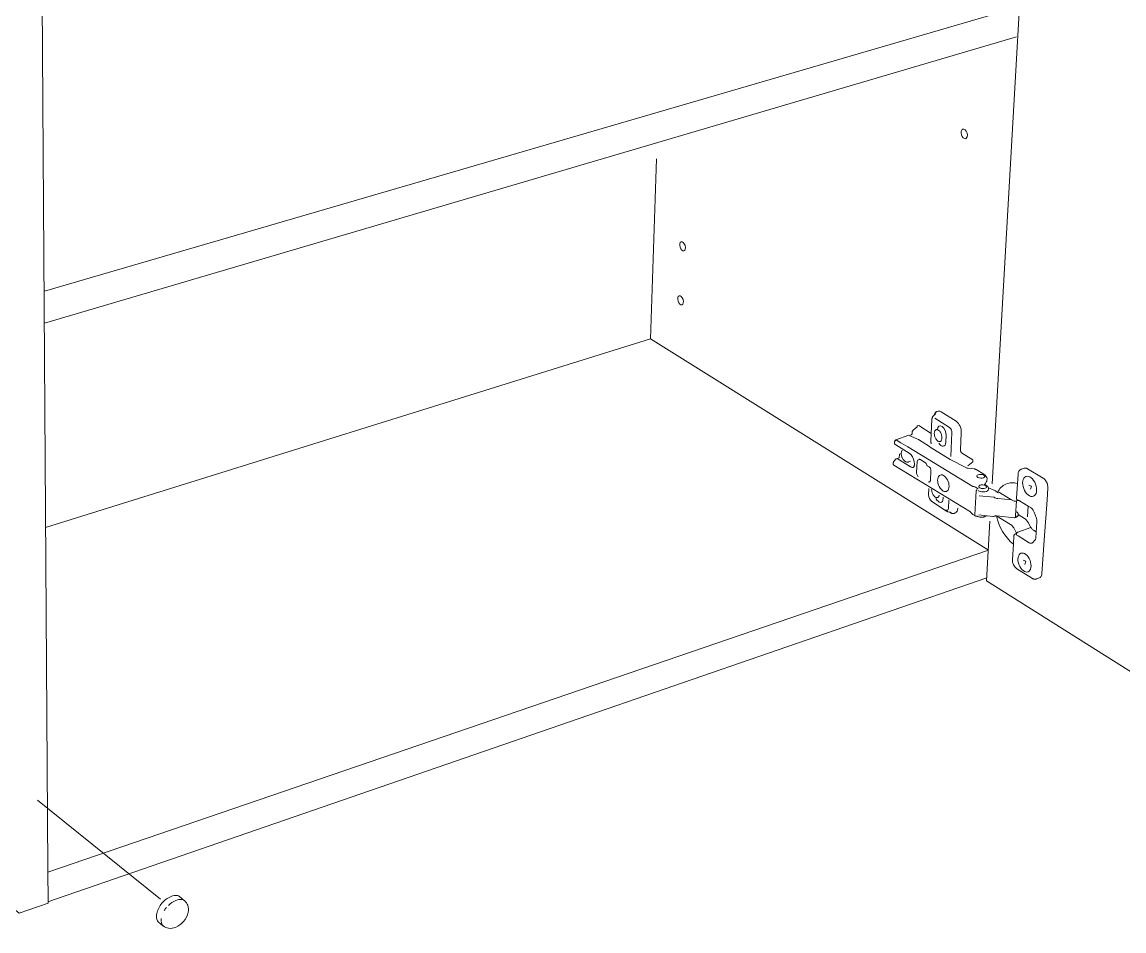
# Model space of a CAD drawing. Header units: metres. Extents: x -11.5 to 7.4, y -3.8 to 5.9.
# Drawn here: x 3.2958 to 3.5284, y -1.3744 to -1.1826 of the extents above; entities that cross this region are included whole.
import ezdxf

# ---------------------------------------------------------------- set-up
doc = ezdxf.new("R2010")
doc.units = ezdxf.units.M
doc.header["$MEASUREMENT"] = 0
doc.layers.add('PDF14_Geometry_Num_Penna__1_Num_Penna__255', color=255, linetype='Continuous', lineweight=18)
doc.layers.add('PDF14_Geometry_Num_Penna__7_Num_Penna__7', color=7, linetype='Continuous', lineweight=18)

msp = doc.modelspace()

# ---------------------------------------------------------------- linework, layer by layer
at = {"layer": 'PDF14_Geometry_Num_Penna__1_Num_Penna__255', "color": 255, "linetype": 'Continuous', "lineweight": 18, "flags": 128}
msp.add_lwpolyline([(3.324998808656872, -1.367644076376484), (3.299074869574405, -1.346733671337971)], dxfattribs=at)
at = {"layer": 'PDF14_Geometry_Num_Penna__7_Num_Penna__7', "color": 7, "linetype": 'Continuous', "lineweight": 18, "flags": 128}
for points in [[(3.500597807833776, -1.280033766751957), (3.511336181045786, -1.092002284231553)], [(3.29972327517803, -1.124027968202413), (3.301229423851856, -1.361227956736355)], [(3.300503008100771, -1.239368489662371), (3.506089845065704, -1.179418612717747)], [(3.300547480027353, -1.24609628134047), (3.505733823951775, -1.18568571454863)], [(3.429746412045914, -1.211405475890816), (3.428450337942413, -1.249383518388941)], [(3.30076701409588, -1.289206777288445), (3.428450583643667, -1.249383518388941)], [(3.428450092241164, -1.249383518388942), (3.49982999142175, -1.293991809168183)], [(3.488095668185373, -1.265814789606268), (3.488378224624999, -1.265483092916273)], [(3.488951199944307, -1.264746603413861), (3.488860290481124, -1.264783458601638), (3.488780437574272, -1.264826456320711), (3.488699356161165, -1.264886653127413), (3.488635473835682, -1.264952992465412), (3.48857404852272, -1.265040216409818), (3.488515080222278, -1.265128668860484), (3.488470853996944, -1.265226949361223), (3.488424170759094, -1.265332600899517), (3.488391001090093, -1.265450537500404), (3.488378716027503, -1.265483707169404), (3.488676014542238, -1.265145867948114)], [(3.488950954243055, -1.264747094816363), (3.48920034101368, -1.264666013403255)], [(3.489199972461805, -1.264665644851377), (3.489325280100246, -1.264641074726192), (3.489449359232429, -1.264639846219931), (3.489582037908427, -1.264665644851377), (3.489724544634498, -1.264711099582968), (3.489865822854311, -1.264790952489818)], [(3.484848603291576, -1.267758409359011), (3.484803148559985, -1.267784207990455), (3.484773664409763, -1.267833348240825), (3.484758922334652, -1.267876345959898)], [(3.485098727165957, -1.267681627717809), (3.484848111889074, -1.267757795105881)], [(3.485098604315333, -1.26768187341906), (3.487738664266438, -1.269358784462923), (3.487663725384625, -1.271000068825266)], [(3.488095053932243, -1.26581442105439), (3.488032400113021, -1.265896730973759), (3.487989402393948, -1.265972898361833), (3.487942719156099, -1.266071178862572), (3.487907092474579, -1.26618665845094), (3.487884979361914, -1.266309509076865), (3.487865323261765, -1.266443416259121), (3.487738787117063, -1.269358661612296)], [(3.492095438864203, -1.269186056482873), (3.492096667370465, -1.269090232994652), (3.492079468282835, -1.26898212444384), (3.492061040688945, -1.268876472905545), (3.492032785044984, -1.268768364354732), (3.492009443426058, -1.268672540866511), (3.491963988694465, -1.268574260365772), (3.491918533962872, -1.268483350902588), (3.491873079231281, -1.268403497995738), (3.491812882424579, -1.268324873595146), (3.491749000099098, -1.268249934713332), (3.491686346279877, -1.26818973790663), (3.49161754992936, -1.268136912137483), (3.488494687018374, -1.266170073616441)], [(3.482996384404521, -1.269763700125967), (3.480280157065344, -1.27072930604573), (3.480238387852529, -1.2707452766271), (3.48018679058964, -1.270779674802358), (3.480136421833013, -1.270822672521431), (3.480087281582641, -1.27087549829058), (3.480052883407385, -1.270925867047208), (3.480019713738384, -1.270983606841392), (3.4799951436132, -1.271042575141836), (3.479975487513054, -1.27110031493602), (3.479971801994274, -1.271170339792796), (3.479971801994274, -1.271187538880426), (3.479996372119457, -1.271201052449278)], [(3.485012977429063, -1.270656824176434), (3.483071937539464, -1.269771071163524)], [(3.483386680843083, -1.269699572099235), (3.483467762256193, -1.269654117367643), (3.483547615163044, -1.269591463548422), (3.483620097032338, -1.269512839147831), (3.48367906533278, -1.269423158190906), (3.483717149026818, -1.269316278146353), (3.483724520064372, -1.269216769139354), (3.483735576620704, -1.269049692288097)], [(3.483735208068827, -1.269049200885594), (3.483742579106382, -1.268960748434929), (3.48378066280042, -1.268880895528078), (3.483823660519494, -1.268792443077413), (3.4838777147949, -1.268722418220636), (3.483940368614123, -1.2686511648576)], [(3.484758553782774, -1.267876100258646), (3.484758553782774, -1.267974380759386), (3.483940368614123, -1.268651287708226)], [(3.489140021356352, -1.270983238289515), (3.48902945579302, -1.270902156876405), (3.488925032760985, -1.270803876375665), (3.488821838235209, -1.270678568737224), (3.488771469478582, -1.270608543880447), (3.488721100721953, -1.270537290517411), (3.488635105283805, -1.270386184247524), (3.488560166401991, -1.270220335902526), (3.48849996959529, -1.270052030545011), (3.48844960083866, -1.269877582656199), (3.488415202663401, -1.26973016190509), (3.488394318056994, -1.26958396966024), (3.488378347475622, -1.269437777415392), (3.488385718513179, -1.269306327245653), (3.488393089550733, -1.269171191557136), (3.488415202663401, -1.269054483462509), (3.48844960083866, -1.268948831924214), (3.488491370051475, -1.26884318038592), (3.488554023870696, -1.26874489988518), (3.48862527723373, -1.268667503990849), (3.48870881565936, -1.268612221209183), (3.488799725122542, -1.268579051540184), (3.488855007904208, -1.268561852452554), (3.488910290685874, -1.268564309465072), (3.488960659442503, -1.268564309465072), (3.48901348521165, -1.268579051540184), (3.489127736293758, -1.268612221209183), (3.489239530363351, -1.268667503990849)], [(3.489239530363351, -1.2686677496921), (3.489351324432942, -1.268753745130248), (3.489459432983754, -1.268849568618468), (3.489561399003271, -1.268977333269429), (3.4896117677599, -1.269047358126205), (3.48965967950401, -1.269116154476723), (3.489745674942158, -1.269269717759127), (3.489821842330231, -1.269430652079087), (3.489885724655709, -1.269601414449122), (3.489932407893562, -1.269775862337934), (3.489969263081338, -1.269926968607821), (3.489988919181487, -1.270075617865188), (3.489996290219041, -1.270215667578742), (3.489995061712785, -1.270354488786036), (3.489987690675225, -1.270482253436996), (3.489963120550042, -1.270601418544143), (3.489933636399821, -1.270714441119993), (3.489884496149452, -1.270807807595696), (3.489824299342748, -1.270908545108953), (3.489750588967196, -1.270983483990767), (3.489667050541565, -1.271047366316247), (3.489574912572124, -1.271084221504025), (3.489525772321752, -1.27109159254158), (3.489471718046346, -1.271089135529062), (3.489413978252161, -1.27109159254158), (3.489358695470496, -1.271084221504025), (3.489254272438462, -1.271041223784951), (3.489140021356352, -1.270983483990767)], [(3.491863374031833, -1.274222440743251), (3.492095561714832, -1.269185565080369)], [(3.481315910692508, -1.271337908046557), (3.480320820622525, -1.270738396992048), (3.480238510703158, -1.270778937698603), (3.480161114808825, -1.270839134505305), (3.480094775470823, -1.270916530399638), (3.480045635220456, -1.27100989687534), (3.480002637501382, -1.271100806338524), (3.479995266463826, -1.271201543851781)], [(3.483079554278273, -1.273517032449195), (3.480235562288135, -1.271794666673742)], [(3.481315419290004, -1.271338399449061), (3.482767513688428, -1.272216781424417)], [(3.482767145136547, -1.272216535723165), (3.496521501214991, -1.280566692767215)], [(3.485013100279689, -1.270656824176434), (3.48738903138506, -1.272094176499745), (3.487407458978947, -1.272113832599893), (3.487423429560316, -1.272127346168744)], [(3.487422815307188, -1.272127346168744), (3.487491611657704, -1.272298108538778), (3.487465813026262, -1.272288280488705)], [(3.491742734717176, -1.274875023268159), (3.487492103060211, -1.272297617136275)], [(3.487664339637753, -1.27099994597464), (3.487665568144013, -1.271098226475379), (3.487675396194087, -1.271196506976119), (3.487682767231645, -1.271284959426784), (3.487691366775456, -1.271383239927522), (3.487708565863086, -1.271480291922003), (3.487736821507049, -1.271594543004112)], [(3.480979054276226, -1.274486815290239), (3.480508536378936, -1.274658806166532), (3.480416398409494, -1.274699346873088), (3.480330402971347, -1.274743573098421), (3.48024686454572, -1.274802541398864), (3.480162097613832, -1.274862738205567), (3.480087158732017, -1.274940134099898), (3.480020819394017, -1.275016301487971), (3.479953251549759, -1.275101068419859), (3.479894283249317, -1.27519689190808), (3.479846371505205, -1.275290258383782), (3.479793545736058, -1.27539099589704), (3.479761604573319, -1.275491733410298), (3.479728434904318, -1.275592470923555), (3.479712464322949, -1.275693208436812), (3.479695265235319, -1.275796402962588), (3.479702636272878, -1.275813602050218), (3.479721063866764, -1.275829572631587)], [(3.480550674143627, -1.27466642290534), (3.483386066589953, -1.276398616730868)], [(3.48097917712685, -1.274485832485231), (3.481017260820886, -1.273843323711651), (3.481025860364703, -1.273835952674094), (3.481025860364703, -1.273818753586465), (3.481034459908518, -1.27381015404265), (3.481034459908518, -1.273792954955021), (3.481044287958589, -1.273783126904948), (3.481061487046221, -1.273775755867391), (3.481068858083777, -1.273768384829836), (3.481076229121332, -1.273759785286021)], [(3.481246008686357, -1.273696640064297), (3.481086302872656, -1.273759293883518), (3.481109644491582, -1.273749465833443), (3.481126843579212, -1.273759293883518)], [(3.495992752121015, -1.285945953124546), (3.479824381243166, -1.276067534294003)], [(3.482950683971676, -1.27537170834877), (3.482848717952161, -1.275399963992732), (3.482761494007756, -1.275409792042806), (3.482665670519536, -1.275409792042806), (3.482564933006277, -1.275399963992732)], [(3.483347737194665, -1.275242223789046), (3.48295092967293, -1.275371216946265)], [(3.484020835774103, -1.276504268269162), (3.483901670666956, -1.276530066900606), (3.483775134522253, -1.276530066900606), (3.483648598377552, -1.276516553331756), (3.48352083372659, -1.276463727562607), (3.483385698038076, -1.276398616730868)], [(3.484011130574654, -1.276513850617985), (3.484020958624727, -1.276504022567911), (3.484036929206098, -1.276480680948985), (3.484060270825022, -1.276451196798763), (3.484078698418912, -1.276400828042134), (3.48411186808791, -1.276334488704136), (3.484137666719354, -1.276249721772248), (3.484152408794467, -1.27614898425899), (3.484169607882095, -1.27603596168314), (3.484175750413392, -1.275927853132328), (3.484175750413392, -1.275801316987626), (3.484174521907132, -1.275667409805369), (3.484156094313246, -1.275522446066778), (3.484138895225614, -1.275368882784373), (3.484130295681801, -1.275325885065301)], [(3.484756219620882, -1.275307088919535), (3.484618626919847, -1.277615452180644)], [(3.484915802583958, -1.274985465980865), (3.484856834283514, -1.275035834737493), (3.484805237020627, -1.275103402581752), (3.484772067351626, -1.275199226069973), (3.484756096770255, -1.275307334620785)], [(3.485158678271409, -1.274858315583034), (3.48491543403208, -1.274986080233994)], [(3.485436443536624, -1.274882271455088), (3.485359047642291, -1.274846644773571), (3.485293936810551, -1.27483190269846), (3.485226368966295, -1.27483190269846), (3.485158801122033, -1.274857701329904)], [(3.486414825921482, -1.275474902874546), (3.485436934939125, -1.274882762857592)], [(3.486669495269023, -1.275860653839946), (3.486678094812838, -1.27585451130865), (3.486703893444279, -1.275834855208503), (3.486644925143837, -1.27572674665769), (3.48657490028706, -1.275626009144433), (3.486498732898989, -1.275544927731322), (3.486415194473359, -1.275474902874546)], [(3.486797505621233, -1.27606520013211), (3.486704139145532, -1.275835469461633)], [(3.486900085893883, -1.276189893517422), (3.486857088174808, -1.276156723848423), (3.486823918505809, -1.27611372612935), (3.486798119874363, -1.276064585878981)], [(3.487306844316315, -1.276441860151193), (3.486900208744506, -1.276190016368049)], [(3.487676256148468, -1.277214467737628), (3.487676256148468, -1.277089160099186), (3.487648000504505, -1.276962623954485), (3.487614830835506, -1.276828716772227), (3.487554634028804, -1.276708323158822), (3.487478466640731, -1.276600214608009), (3.487402299252659, -1.276506848132308), (3.48730647576444, -1.276441737300567)], [(3.495145697055269, -1.276612376819975), (3.491742734717176, -1.27487526896941)], [(3.495146188457774, -1.276612376819975), (3.495127760863886, -1.276612376819975), (3.4951031907387, -1.276612376819975), (3.495194100201884, -1.276650460514012), (3.495297294727658, -1.27668485868927), (3.495407860290991, -1.276708200308196), (3.495527025398136, -1.276727856408344)], [(3.496507864795515, -1.274917775285981), (3.496489437201625, -1.275345295464196), (3.49546486298142, -1.276199107314367)], [(3.495526533995635, -1.276718274059522), (3.4968115515428, -1.276852181241779), (3.4968115515428, -1.276871837341927)], [(3.4968115515428, -1.276871345939423), (3.496929488143685, -1.276886088014534), (3.497048653250831, -1.276919257683533), (3.497143248232794, -1.276967169427644)], [(3.50734439565764, -1.276701074971893), (3.50747093180234, -1.276667905302894), (3.507604838984598, -1.276665448290374), (3.507741203179373, -1.276688789909301), (3.507882481399186, -1.276729330615855), (3.508027445137776, -1.276806726510187), (3.511337041000168, -1.27878830710634)], [(3.484618872621098, -1.277615206479393), (3.484618872621098, -1.277733143080279), (3.48463730021499, -1.277852308187426), (3.484679069427802, -1.277980072838386), (3.484730666690689, -1.278098009439274)], [(3.484731035242566, -1.27809751803677), (3.484944795331677, -1.278510296139874)], [(3.487125025389947, -1.279561160394027), (3.487211020828095, -1.279601701100583), (3.487293330747464, -1.279618900188212), (3.487379326185611, -1.279599244088064), (3.487446894029869, -1.279551332343954), (3.487496034280237, -1.279482535993436), (3.487536574986793, -1.279381798480179), (3.487555002580683, -1.279271232916847)], [(3.487554511178178, -1.279270864364969), (3.487676133297844, -1.277214344887003)], [(3.497386738173374, -1.278344570645503), (3.497379367135819, -1.278455136208835)], [(3.499035762125152, -1.278462261545139), (3.499028391087595, -1.278570370095951)], [(3.499128882899601, -1.279973815646507), (3.499407753820448, -1.279515582811809), (3.499448294527005, -1.279414845298552), (3.499482692702264, -1.279311650772777), (3.499497434777375, -1.279210913259519)], [(3.511337655253294, -1.278788552807592), (3.511481390485629, -1.278877005258257), (3.511626354224219, -1.279007226921737), (3.511754118875178, -1.279148505141548), (3.511881883526138, -1.279306982448991), (3.511996134608248, -1.279483887350322), (3.512095643615247, -1.279679219845541), (3.512181639053395, -1.279883151884575), (3.512251663910172, -1.280082169898571), (3.51230448967932, -1.280293472975161), (3.512338887854577, -1.280506004558009), (3.51234748739839, -1.280706251078264), (3.512349944410911, -1.280902812079743), (3.512177953534616, -1.283373338167074)], [(3.488582156664032, -1.282797905835245), (3.488474048113218, -1.282714367409618), (3.488364711056148, -1.282616086908879), (3.48826274503663, -1.282490779270436), (3.488212376279998, -1.282420754413659), (3.48816446453589, -1.282351958063142), (3.488078469097744, -1.282195937768218), (3.488002301709669, -1.282035003448258), (3.487940876396708, -1.281864241078224), (3.487891736146338, -1.281692250201931), (3.487856109464822, -1.281544829450822), (3.48783768187093, -1.281398637205972), (3.487820482783304, -1.281249987948604), (3.487829082327115, -1.281118537778866)], [(3.496521255513741, -1.280566447065964), (3.496592508876775, -1.280599616734963), (3.496657619708515, -1.280597159722443)], [(3.49763428218461, -1.28104605590957), (3.49705565573651, -1.280705759675761), (3.496954918223253, -1.280655390919132), (3.496851723697475, -1.280614850212578), (3.496752214690476, -1.280597651124949), (3.496657619708516, -1.280597651124949)], [(3.496933296513088, -1.2865314592077), (3.497255165153009, -1.281499497569856)], [(3.497389195185891, -1.28117836603369), (3.497337597923003, -1.281245933877948), (3.497297057216452, -1.281329472303576), (3.497262659041192, -1.281415467741724), (3.497255288003634, -1.281500234673612)], [(3.497752095934871, -1.281495074947323), (3.497694356140688, -1.281469276315878), (3.497626788296431, -1.281464362290841)], [(3.497765855204978, -1.280566447065964), (3.497765855204978, -1.280664727566703)], [(3.499013649012484, -1.280136961277734), (3.499038219137672, -1.280167673934214), (3.499097187438114, -1.280211900159547), (3.499156155738557, -1.28025489787862), (3.499234780139147, -1.280292981572656), (3.499309719020962, -1.280326151241655)], [(3.499129374302107, -1.279973815646507), (3.49908883359555, -1.280034012453209), (3.499048292888995, -1.280091752247393), (3.499013894713737, -1.280137206978985)], [(3.499414879156754, -1.280684015114973), (3.499406279612938, -1.280784752628231)], [(3.501474224199116, -1.281605394809402), (3.501383314735932, -1.281540283977662), (3.501277663197637, -1.28148008717096), (3.50117692568438, -1.281432175426849), (3.499812055230366, -1.280863377028821)], [(3.501473855647237, -1.281605640510654), (3.501643389511013, -1.281749375742985), (3.501736755986714, -1.281824314624799), (3.501839950512489, -1.281883282925242), (3.501943145038267, -1.281936108694389)], [(3.503820794004888, -1.279935486251218), (3.504099664925736, -1.279849490813072), (3.504389592402916, -1.279796665043924), (3.504683205398877, -1.279769637906221), (3.504987874951166, -1.279774551931258), (3.505290087490939, -1.279815092637812), (3.50561318463712, -1.279890031519626), (3.505927682239484, -1.279990769032883)], [(3.505927559388859, -1.279990769032883), (3.505726084362346, -1.28304974961839)], [(3.508350910835835, -1.280266568688083), (3.508935679815233, -1.280485242802227), (3.508715777194828, -1.281142493650921)], [(3.489403904500836, -1.282416454641751), (3.489376877363135, -1.282527020205084), (3.489326508606505, -1.282622843693304), (3.489266311799804, -1.282721124194044), (3.48919260142425, -1.282798520088376), (3.489109062998621, -1.282859945401337), (3.489016925029174, -1.282896800589115), (3.488969013285065, -1.28290294312041), (3.488913730503402, -1.282905400132929), (3.488855990709217, -1.28290294312041), (3.488800707927551, -1.282896800589115), (3.488695056389256, -1.2828550313763), (3.488582033813406, -1.282798520088376)], [(3.490274915438638, -1.28308832471493), (3.490287200501232, -1.282826652881712)], [(3.491376271300046, -1.285130224968412), (3.491452438688119, -1.283479112555995)], [(3.501001494990561, -1.282853188616912), (3.497844233904315, -1.282536234002027)], [(3.501805552337235, -1.283119897325792), (3.501594249260643, -1.283085499150534), (3.501380489171535, -1.283021616825053), (3.50118024265128, -1.282946677943239), (3.501000880737431, -1.282853311467537)], [(3.504741068043685, -1.283412158964865), (3.501804938084103, -1.283119774475167)], [(3.502059116029139, -1.281790162150791), (3.502577545670539, -1.282097288715602)], [(3.502577299969289, -1.282097288715602), (3.502713664164064, -1.282183284153748)], [(3.502713541313435, -1.282183652705625), (3.504544015639704, -1.283294222363978)], [(3.504552738034144, -1.283294590915856), (3.504851265055139, -1.283478866854742)], [(3.505756551317573, -1.283608965667596), (3.505628786666611, -1.283639678324076), (3.505502250521909, -1.283661791436742), (3.505368343339653, -1.283661791436742), (3.505231979144877, -1.283634764299039), (3.505105443000176, -1.283594223592485), (3.504967850299142, -1.283546311848374), (3.504851142204513, -1.283479972510375)], [(3.505756674168197, -1.283608719966344), (3.505556427647944, -1.286654186982998), (3.505549056610384, -1.28676475254633), (3.505549056610384, -1.286858119022033), (3.505549056610384, -1.286925686866289), (3.505549056610384, -1.286956399522771), (3.505557656154201, -1.286976055622918), (3.505567484204276, -1.286949028485216), (3.50557485524183, -1.286901116741106), (3.50557485524183, -1.286915858816216)], [(3.505726575764847, -1.283050486722146), (3.505727804271107, -1.283068914316034), (3.505727804271107, -1.283083656391145), (3.505727804271107, -1.283100855478774), (3.505727804271107, -1.283119283072663), (3.505727804271107, -1.283134025147773), (3.505727804271107, -1.283151224235403), (3.505727804271107, -1.283162280791736), (3.505735175308661, -1.283177022866846), (3.505735175308661, -1.283194221954476), (3.505745003358735, -1.28320405000455), (3.505745003358735, -1.283220020585921), (3.50575360290255, -1.283227391623476), (3.505760973940104, -1.283247047723624), (3.505772030496438, -1.283260561292475), (3.505779401533994, -1.283277760380105), (3.505786772571549, -1.283294959467734), (3.505786772571549, -1.283307244530326), (3.505797829127882, -1.283313387061622), (3.50580520016544, -1.283320758099178), (3.505813799709253, -1.283328129136733), (3.505822399253068, -1.283345328224363), (3.505830998796883, -1.283355156274437), (3.505838369834438, -1.283371126855807), (3.505849426390771, -1.283371126855807), (3.505856797428327, -1.283378497893362), (3.505865396972142, -1.283388325943436), (3.505872768009697, -1.283395696980992), (3.505881367553512, -1.283403068018547), (3.505898566641141, -1.283411667562361), (3.505908394691213, -1.283419038599916), (3.505914537222511, -1.283428866649991), (3.505931736310139, -1.283438694700065), (3.50594893539777, -1.283448522750139), (3.505967362991658, -1.283453436775176), (3.505983333573027, -1.28346203631899), (3.506000532660657, -1.283471864369064), (3.506016503242027, -1.283471864369064), (3.506033702329656, -1.283479235406619), (3.506049672911029, -1.283479235406619), (3.506059500961101, -1.283489063456694), (3.506076700048729, -1.283489063456694), (3.505764659458883, -1.283609457070099)], [(3.506034193732161, -1.283503314129301), (3.505756551317573, -1.283608965667596)], [(3.50576441375763, -1.283608965667596), (3.506076454347479, -1.28348857205419)], [(3.506109132613975, -1.283486606444176), (3.506136159751678, -1.283496434494249), (3.506168100914417, -1.283496434494249), (3.50621232713975, -1.283512405075619), (3.50626146739012, -1.283529604163249), (3.506314293159267, -1.283554174288433), (3.506373261459713, -1.283587343957433), (3.508213563836049, -1.284700370628303)], [(3.512178076385243, -1.283373829569578), (3.511592078899584, -1.29188000690855)], [(3.490940028727389, -1.285770645281353), (3.490958456321277, -1.285778016318909), (3.491008825077909, -1.285802586444094), (3.49106656487209, -1.285830842088056), (3.491118162134979, -1.285857869225759), (3.491174673422904, -1.285876296819649), (3.491226270685793, -1.285883667857203), (3.491626763726305, -1.285974577320387)], [(3.491814110930838, -1.286092391070648), (3.491627377979436, -1.285974454469761)], [(3.491813619528333, -1.286092513921274), (3.491795191934447, -1.286072857821126), (3.491785363884372, -1.28603477412709), (3.491722710065149, -1.285991776408017)], [(3.491814356632091, -1.286092759622526), (3.491908951614052, -1.28615295642923), (3.492007232114791, -1.286198411160821), (3.49210305560301, -1.28623158082982), (3.492206250128788, -1.286248779917449), (3.492319272704636, -1.286259836473782), (3.492432295280487, -1.286259836473782), (3.492547774868857, -1.286234037842338), (3.492791019108186, -1.286145585391673)], [(3.493351586514278, -1.285113394432661), (3.493334387426646, -1.285297670371547), (3.49329630373261, -1.285475803779136), (3.493254534519796, -1.28564656614917), (3.493182052650502, -1.285790301381502), (3.493100971237391, -1.285911923501165), (3.493011290280467, -1.286010204001905), (3.492906867248433, -1.286090056908756), (3.492790159153806, -1.286145339690421)], [(3.496118059759459, -1.286078017547415), (3.496100860671829, -1.286053447422231), (3.496076290546643, -1.286020277753231), (3.496051720421457, -1.285996936134305), (3.496033292827571, -1.285979737046675), (3.496008722702387, -1.285960080946528), (3.495992752121015, -1.285952709908972)], [(3.496500862309837, -1.286447552230194), (3.496423466415505, -1.286397183473565), (3.496347299027432, -1.286339443679381), (3.496282188195693, -1.286274332847641), (3.496221991388989, -1.286205536497124), (3.496167937113581, -1.28614779670294), (3.496117568356954, -1.286077771846164)], [(3.505619204317789, -1.285881210844686), (3.505754340006305, -1.285941407651388), (3.505873505113453, -1.286008975495645), (3.505965643082895, -1.2860826858712), (3.506034439433412, -1.286166224296828), (3.506078665658743, -1.286250991228716), (3.506086036696303, -1.286336986666863)], [(3.506086528098805, -1.286337232368115), (3.506064414986138, -1.286702098727108)], [(3.508052015262958, -1.286975809921667), (3.508060614806775, -1.286941411746409), (3.508060614806775, -1.28690578506489), (3.50821417808918, -1.284700616329556)], [(3.508213563836049, -1.284700739180181), (3.508749192565078, -1.285015236782547)], [(3.508749929668836, -1.28501511393192), (3.50879047037539, -1.285043369575884), (3.508867866269723, -1.285110937420142), (3.508953861707868, -1.285176048251881), (3.509038628639756, -1.285262043690028), (3.509123395571644, -1.285362781203286), (3.509200791465975, -1.285470889754099), (3.50927573034779, -1.285586369342467), (3.509345755204567, -1.285715362499688), (3.509403494998752, -1.285850498188204), (3.509466148817971, -1.28598440537046), (3.509896126008705, -1.287124459179035)], [(3.496501108011088, -1.286447183678316), (3.497026908690042, -1.286766595305719), (3.49698513947723, -1.286730968624201), (3.496951969808229, -1.286673228830016), (3.496933542214339, -1.286608117998276), (3.496933542214339, -1.286531950610204)], [(3.497264378949954, -1.286814629900455), (3.497222609737141, -1.286814629900455), (3.497179612018066, -1.286809715875418), (3.497137842805254, -1.286809715875418), (3.49709607359244, -1.286799887825344), (3.49706044691092, -1.286783917243973), (3.497027277241921, -1.286766718156344)], [(3.497442020955042, -1.286857750470154), (3.497416222323597, -1.286838094370006), (3.497390423692153, -1.286831951838711), (3.497357254023154, -1.28683318034497), (3.497331455391709, -1.286824580801154), (3.497298285722708, -1.286814752751082), (3.497263887547449, -1.286814752751082)], [(3.499335763353658, -1.286735391246734), (3.499302593684659, -1.286768560915733), (3.499243625384215, -1.286818929672362), (3.499156401439807, -1.286863155897695), (3.499072863014179, -1.286913524654325), (3.498974582513441, -1.286949151335841), (3.49886278844385, -1.286982321004841), (3.498736252299148, -1.287009348142544), (3.498619544204521, -1.287027775736433), (3.498484408516005, -1.287037603786507), (3.498356643865044, -1.287047431836581), (3.498220279670267, -1.287037603786507), (3.498096200538086, -1.287030232748951), (3.497967207380864, -1.2870167191801), (3.497841899742422, -1.286989692042397), (3.497712906585203, -1.286956522373398), (3.497603569528129, -1.286924581210657), (3.497493003964797, -1.286874212454029), (3.49744140670191, -1.286858241872658)], [(3.499422741596812, -1.300491467233941), (3.500087363483059, -1.287861194382701)], [(3.504461337168456, -1.288578027784967), (3.501600146090688, -1.286848290971959), (3.501608745634503, -1.28682863487181), (3.501617345178317, -1.286822492340514), (3.501627173228389, -1.286812664290441), (3.501643143809762, -1.28679792221533), (3.501659114391131, -1.286788094165255)], [(3.505142298187952, -1.289324345337455), (3.505023133080805, -1.289142526411087), (3.504894139923586, -1.288964393003498), (3.504759004235069, -1.288813286733611), (3.504602983940146, -1.28868552208265), (3.504461705720333, -1.288578642038098)], [(3.50557485524183, -1.28692507261316), (3.505567484204276, -1.286949642738345), (3.505557656154201, -1.286982812407345), (3.505549056610384, -1.287015982076344), (3.50554168557283, -1.287035638176492), (3.505524486485202, -1.287058979795417), (3.505498687853759, -1.287093377970677), (3.505515886941387, -1.287093377970677), (3.505524486485202, -1.287083549920602), (3.50554168557283, -1.287083549920602), (3.505557656154201, -1.287083549920602), (3.50557485524183, -1.287076178883047)], [(3.505583209084394, -1.286718683561609), (3.505550039415393, -1.286915244563086)], [(3.506064906388641, -1.286701853025857), (3.506039107757196, -1.286776791907671), (3.505993653025605, -1.286852959295743), (3.505921171156311, -1.286920527140002), (3.505829033186867, -1.286983180959222), (3.505709868079721, -1.287033549715851), (3.505574732391205, -1.287076547434925)], [(3.50557485524183, -1.286901116741106), (3.505583454785643, -1.286719297814738)], [(3.507412209203149, -1.287316106155477), (3.506069451861801, -1.286505292024378)], [(3.508175848693892, -1.288148664847363), (3.50806774014308, -1.287970531439774), (3.507946118023415, -1.287810825626072), (3.507822038891232, -1.287663404874963), (3.507685674696457, -1.287524583667669), (3.50754931050168, -1.287409104079301), (3.507411717800645, -1.287315737603599)], [(3.508785924902231, -1.289211691313482), (3.508175357291389, -1.28814903339924)], [(3.509895880307452, -1.287123476374028), (3.509937649520268, -1.287251241024989), (3.509973276201785, -1.287382691194726), (3.510008902883301, -1.287520283895762), (3.510024873464673, -1.287646820040464), (3.510043301058561, -1.28778195572898), (3.510043301058561, -1.287898663823608), (3.510037158527266, -1.288019057437013), (3.509812341881826, -1.291382707574811), (3.50980497084427, -1.291469931519217), (3.5097890002629, -1.291543641894772), (3.509764430137716, -1.291654207458103), (3.509730031962457, -1.291737745883731), (3.509696862293456, -1.291817598790582), (3.509663692624457, -1.291870424559728), (3.50963052295546, -1.291910965266283), (3.509085066176356, -1.292452736526608)], [(3.50878567920098, -1.289211691313482), (3.506001884017541, -1.290233808521171), (3.505935544679543, -1.29026697819017), (3.505858148785212, -1.290303833377947), (3.505800408991027, -1.29034683109702), (3.505747583221881, -1.290387371803575), (3.505141929636075, -1.289324713889333)], [(3.505774118957078, -1.290461450731008), (3.505462078367232, -1.290576930319376), (3.505532103224009, -1.290567102269302), (3.505597214055749, -1.290581844344413), (3.505667238912526, -1.29063467011356), (3.505732349744266, -1.290692409907744)], [(3.506056552546077, -1.290987251409962), (3.505945986982747, -1.290901255971815), (3.505837878431933, -1.290809118002372), (3.505732226893638, -1.290692409907744)], [(3.508432606502073, -1.292422023870127), (3.506056675396707, -1.290987128559336)], [(3.509314305444329, -1.289782701022777), (3.509192683324663, -1.289699162597149), (3.509083346267593, -1.289598425083891), (3.508971552198002, -1.289478031470486), (3.508878185722301, -1.289355180844562), (3.508786047752857, -1.289211445612231)], [(3.509896740261835, -1.290133071007913), (3.509314428294957, -1.289782946724029)], [(3.509085066176356, -1.292453105078486), (3.509066638582466, -1.292470304166115), (3.50904943949484, -1.292488731760004), (3.509024869369652, -1.292496102797559), (3.509008898788283, -1.292505930847633), (3.508990471194394, -1.292513301885188), (3.508890962187396, -1.292539100516632), (3.508781625130323, -1.292546471554188), (3.508663688529435, -1.292525586947781), (3.508551894459847, -1.292491188772522), (3.5084327293527, -1.292422392422005)], [(3.51159257030209, -1.2918797612073), (3.511096253773358, -1.298976841866925)], [(3.49982937716862, -1.29399131776568), (3.301225369781202, -1.361969483114432)], [(3.507108031053361, -1.296124373183597), (3.507692800032759, -1.296343047297742), (3.507474125918614, -1.297000298146434)], [(3.499495837719238, -1.299829056658959), (3.301268981753404, -1.368189287454335)], [(3.509090717305147, -1.29996075252995), (3.509190226312146, -1.300018492324134), (3.509303248887996, -1.300066404068244), (3.50941258594507, -1.300103259256021), (3.509531751052217, -1.300126600874947), (3.509641088109287, -1.300133971912502), (3.509749196660101, -1.300133971912502), (3.509868361767246, -1.300109401787317), (3.509978927330579, -1.300081146143355), (3.510593180460198, -1.299848958460359)], [(3.511095885221476, -1.298977333269429), (3.511070086590035, -1.299153009664499), (3.511038145427296, -1.299320086515757), (3.510981634139371, -1.299468735773124), (3.510904238245038, -1.299591586399048), (3.510814557288114, -1.299704608974898), (3.510712591268597, -1.299788147400527), (3.510593426161451, -1.29984834420723)], [(3.678907628922314, -1.413509129058928), (3.499422864447439, -1.300491467233941)], [(3.30127573853783, -1.368527126675627), (3.295162691391853, -1.370631557897703), (3.228787726711412, -1.316896694118572)], [(3.324998808656872, -1.367644076376484), (3.299074869574405, -1.346733671337971)], [(3.301228932449353, -1.361227956736355), (3.301275615687207, -1.368526512422497)], [(3.330041212597921, -1.367922455894828), (3.329033837465344, -1.36707970060099)], [(3.325548933759762, -1.373251593196783), (3.324542787133444, -1.372408837902944)]]:
    msp.add_lwpolyline(points, dxfattribs=at)
for points in [[(3.49650798764614, -1.274918266688484), (3.494149624180279, -1.273430054206041), (3.494088198867317, -1.273368628893079), (3.494026773554355, -1.273296147023784), (3.493970262266428, -1.273202780548083), (3.493938321103689, -1.273102043034824), (3.493917436497282, -1.272993934484012), (3.493908836953469, -1.272888282945718), (3.494080950680388, -1.269169471648373, 0.2399184857396236), (3.492980209072108, -1.266757913861487), (3.489865945704937, -1.264789846834185)], [(3.490805752993255, -1.271242330259589), (3.49087946336881, -1.26975460917965, 0.229462756314298), (3.490026511473019, -1.267878311569913)], [(3.482564318753147, -1.275400578245861), (3.482477094808742, -1.275380922145715), (3.482380042814262, -1.275347752476714), (3.482282990819781, -1.275302297745123), (3.482181024800264, -1.275239643925901), (3.482095029362117, -1.275170847575384), (3.481997977367639, -1.275081166618459), (3.48189723985438, -1.27497354947015), (3.481811244416233, -1.274855612869263), (3.481720334953049, -1.274724162699524), (3.481651538602533, -1.274582884479711), (3.481577828226978, -1.274431778209825), (3.481561857645607, -1.274369124390605, -0.2423328009352494), (3.481624020062331, -1.272890862808862)], [(3.4968115515428, -1.276852181241779), (3.496879119387057, -1.276859552279334), (3.4969380876875, -1.276876751366964), (3.496995827481685, -1.276892721948334), (3.497056024288389, -1.276912378048482), (3.497114992588831, -1.276933262654889), (3.497167818357978, -1.276960289792592), (3.497186245951868, -1.276966800875766), (3.498829987326729, -1.27796311945201), (3.498804188695285, -1.277955748414453), (3.498780847076359, -1.27796311945201, -0.2805506281568333), (3.499511808300607, -1.278949118575675), (3.499497066225498, -1.279210790408892)], [(3.505927927940736, -1.279990154779754), (3.50606797765429, -1.27796066243949, -0.3047611895209343), (3.506727808366128, -1.27692417170857), (3.507344518508264, -1.276700583569389)], [(3.490939537324886, -1.285770890982604), (3.487837681870934, -1.283767320124412, -0.2382133629754608), (3.487171831478424, -1.282342130013069), (3.487230799778867, -1.280984630596608)], [(3.499795838947742, -1.28117836603369), (3.499812423782268, -1.280907603254151, 0.3018655365622272), (3.499309964722213, -1.280326519793534), (3.499293994140846, -1.280326519793534), (3.499277532156968, -1.280336102142356), (3.49919276522508, -1.280293104423283), (3.49911291231823, -1.280255020729246)], [(3.501755552132483, -1.281833528421743, -0.2081820390870731), (3.503510104771927, -1.280045806113298), (3.503820916855515, -1.279935240549966)], [(3.497804061749639, -1.286574825478652), (3.500754565232453, -1.286876423765277, 0.08828942591216722), (3.501051863747191, -1.286850625133851), (3.501237368192333, -1.286806890311022), (3.501296336492775, -1.286790919729651), (3.501346705249407, -1.286783548692097), (3.501405673549851, -1.286771263629504), (3.501464641850294, -1.286771263629504), (3.501534666707069, -1.286768806616986), (3.501591177994998, -1.286778634667059), (3.505330996749374, -1.287153083374875), (3.505381365506, -1.287153083374875), (3.505405935631185, -1.287143255324801), (3.50546490393163, -1.287118685199617), (3.505498073600629, -1.287092886568172)], [(3.501524838656996, -1.286769420870114, 0.165731969376115), (3.505071659078046, -1.292744015360674), (3.505194509703969, -1.290931968628295), (3.505194509703969, -1.290914769540667), (3.505203109247784, -1.290906169996852), (3.505203109247784, -1.290888970909222), (3.505203109247784, -1.290874228834111), (3.505211708791599, -1.290864400784038), (3.505211708791599, -1.290848430202667), (3.505220308335414, -1.290831231115038), (3.505220308335414, -1.290814032027409), (3.50522767937297, -1.290804203977335), (3.505236278916785, -1.290788233395964), (3.505246106966858, -1.290773491320854), (3.505252249498156, -1.290753835220706), (3.505262077548229, -1.290745235676891), (3.505269448585784, -1.290730493601781), (3.505276819623338, -1.290720665551707), (3.505285419167153, -1.290713294514152), (3.505294018710968, -1.290703466464078), (3.505303846761043, -1.290687495882707), (3.505309989292341, -1.290677667832633), (3.505321045848673, -1.290670296795078), (3.505327188379969, -1.290660468745004), (3.505335787923784, -1.290650640694929), (3.505345615973855, -1.290644498163633), (3.505361586555226, -1.290637127126078), (3.505368957592783, -1.290627299076005), (3.505378785642854, -1.29061747102593), (3.505386156680412, -1.290607642975856), (3.505397213236746, -1.290607642975856), (3.5054045842743, -1.290599043432042), (3.505420554855672, -1.290599043432042), (3.505437753943299, -1.290594129407005), (3.505446353487116, -1.290584301356931), (3.505462324068485, -1.290576930319376)], [(3.505071536227419, -1.292743646808796), (3.50485667048269, -1.295980146548763, 0.2625284116356982), (3.50580753432733, -1.297935928513471), (3.509090103052019, -1.299960506828699)], [(3.327274616502113, -1.367071223907802, 0.1165203101299299), (3.325309006487331, -1.368506119218593, 0.1173764570105649), (3.324229149485459, -1.370681803803707)], [(3.328172286025739, -1.373609088518221, 0.1165733104698348), (3.32989956582623, -1.372347412589982, 0.1171470037772757), (3.33085042967088, -1.370432171331829)]]:
    msp.add_lwpolyline(points, format="xyb", dxfattribs=at)
for points in [[(3.482996261553897, -1.269764314379097), (3.483012232135264, -1.269764314379097), (3.483020831679079, -1.269754486329024), (3.483038030766711, -1.269754486329024), (3.483045401804267, -1.269764314379097), (3.483061372385636, -1.269764314379097), (3.48307242894197, -1.269764314379097)], [(3.483037662214834, -1.269771439715401), (3.483054861302461, -1.269764068677845)], [(3.480280034214719, -1.270728814643227), (3.480297233302347, -1.270728814643227)], [(3.484970348261868, -1.270656824176434), (3.484988775855756, -1.270649453138879)], [(3.487337434122169, -1.272089385325334), (3.487363232753616, -1.272086928312815)], [(3.480508044976434, -1.274659051867784), (3.480524015557801, -1.274659051867784)], [(3.480990356533811, -1.274486446738361), (3.480997727571365, -1.274493817775917)], [(3.481044902211721, -1.273879318945046), (3.481026474617831, -1.273859662844898)], [(3.481331881273876, -1.273706713815622), (3.481315910692508, -1.273706713815622), (3.481304854136177, -1.273696885765548), (3.481288883554807, -1.273696885765548), (3.481271684467176, -1.273696885765548), (3.481255713885805, -1.273696885765548)], [(3.481280038309739, -1.273706590964997), (3.481305836941184, -1.273706590964997)], [(3.479695142384694, -1.27579603441071), (3.479695142384694, -1.275823061548414), (3.479702513422248, -1.275873430305043), (3.479713569978582, -1.275923799061672), (3.479730769066212, -1.275964339768226), (3.479756567697656, -1.2760073374873), (3.479779909316582, -1.276041735662559), (3.479824135541914, -1.276067534294003), (3.479772538279025, -1.276022079562411), (3.479747968153839, -1.275971710805782), (3.479730769066212, -1.275904142961523)], [(3.48336690189231, -1.275232518589598), (3.48336690189231, -1.275252174689745), (3.483354616829716, -1.275252174689745)], [(3.484147986171935, -1.275429079591076), (3.484122187540489, -1.27543890764115), (3.484140615134377, -1.275446278678706)], [(3.491699491296853, -1.274875023268159), (3.491725289928295, -1.274875023268159)], [(3.497142633979664, -1.276967415128896), (3.497167204104848, -1.27696004409134)], [(3.498962666002726, -1.280077010172282), (3.498997064177985, -1.280127378928912)], [(3.497877526423942, -1.282526774503832), (3.49786032733631, -1.282526774503832)], [(3.506109255464599, -1.283486606444176), (3.50609205637697, -1.283486606444176)], [(3.497416836576726, -1.28679792221533), (3.497416836576726, -1.286831091884329)], [(3.501600146090688, -1.286848290971959), (3.501591546546873, -1.286812664290441)], [(3.505790826642203, -1.290457028108474), (3.505774856060835, -1.290421401426956)]]:
    msp.add_lwpolyline(points, close=True, dxfattribs=at)
msp.add_lwpolyline([(3.479971556293066, -1.271170094091553, 0.2946560492681552), (3.480235685138759, -1.271794175271238), (3.480142318663056, -1.271719236389425), (3.480074750818799, -1.271616041863649), (3.480023153555912, -1.27150179078154), (3.479996126418209, -1.271358055549209)], format="xyb", close=True, dxfattribs=at)
at = {"layer": 'PDF14_Geometry_Num_Penna__7_Num_Penna__7', "color": 7, "linetype": 'Continuous', "lineweight": 18}
for centre, radius, start, end in [((3.481371876203672, -1.275717397785686), 0.002785665951268612, 8.074307024588729, 52.19157180523779), ((3.330271398302562, -1.372665822146619), 0.005161899628025157, 140.7640394025594, 149.5296642181003), ((3.330344193760165, -1.372821433037069), 0.005322647243172884, 112.8009897405137, 133.4753720660447), ((3.326896128165235, -1.371743456865416), 0.002019543796421441, 224.2509182238071, 230.0985700048193)]:
    msp.add_arc(centre, radius, start, end, dxfattribs=at)
for centre, major_axis, ratio in [((3.494698893814423, -1.206162452485774), (-0.0003080018432530807, 0.00100920494724055), 0.5874984922876949), ((3.435227914685134, -1.229894999165688), (-0.0002893850110141648, 0.0009519326535207817), 0.5551839054817348), ((3.434817071870949, -1.241270060783896), (-0.0002943944841957702, 0.0009505408584578042), 0.5479358494543468), ((3.49028863697403, -1.279874242530342), (-0.000642023890375043, 0.00172951149396483), 0.5920347430996699), ((3.498209116874134, -1.278398354519305), (-0.0008235920397821062, 5.908983334435021e-05), 0.4745244688546374), ((3.508511391826953, -1.28054300123247), (-0.0007877665721123249, 0.002090193743055746), 0.5994212761369295), ((3.498589741581133, -1.280620328052841), (-0.0008266699759635899, 5.890061177527014e-05), 0.4716040502482396), ((3.507419937897776, -1.29661032194119), (-0.0007537482005481878, 0.001953115033888286), 0.5979473435161289)]:
    msp.add_ellipse(centre, major_axis=major_axis, ratio=ratio, dxfattribs=at)
for centre, major_axis, ratio, start_param, end_param in [((3.490749010472939, -1.270893777256353), (-0.001289702755182365, 0.003095979602771415), 0.3599721023557538, 5.862768584263635, 6.886460042755953), ((3.489891652408527, -1.270632470641067), (-0.0004706464993513573, 0.00143099645881839), 0.5496258881551744, 1.956659052193585, 4.100750643474135), ((3.498533543047389, -1.281073892792993), (-0.001261794406489436, 0.0001186034504017111), 0.4781741875123944, 0.9486397488765328, 3.165366047655612), ((3.489336670261491, -1.28234855971625), (-0.0004975141701342166, 0.001557851244082586), 0.5137118061868886, 1.883550312741033, 4.062123634122712), ((3.490232394765384, -1.283505240340586), (-0.0009388673411887541, 0.002063590107730162), 0.3193380889069481, 2.734926600160747, 3.674085597596274)]:
    msp.add_ellipse(centre, major_axis=major_axis, ratio=ratio, start_param=start_param, end_param=end_param, dxfattribs=at)
for points in [[(3.327274616502113, -1.367070609654672), (3.32766528149255, -1.366902304297156), (3.328134570883581, -1.366842107490455), (3.328641943968652, -1.366899847284639)], [(3.328281868784066, -1.367915207707899), (3.328672533774501, -1.367744445337864), (3.32914059465927, -1.367686705543679), (3.329649196250598, -1.367744445337864)], [(3.328642312520527, -1.366900215836516), (3.328773762690263, -1.366914957911626), (3.328915040910076, -1.366978840237108), (3.329034206017223, -1.367079577750364)], [(3.329648950549347, -1.367744813889741), (3.329780400719086, -1.367759555964853), (3.3299216789389, -1.367823438290333), (3.330040844046049, -1.367922947297334)], [(3.330006445870785, -1.367896043010255), (3.330042325825739, -1.367896043010255), (3.330057789860234, -1.367963610854512), (3.330093669815188, -1.367963610854512)], [(3.33009366981519, -1.367963610854513), (3.330426595011446, -1.36824371028162), (3.330672296263293, -1.368598748590539), (3.330776719295329, -1.368951329886944)], [(3.330776596444702, -1.368951821289445), (3.330931388233369, -1.369482535993436), (3.330955958358551, -1.369988680572244), (3.330850306820254, -1.37043217133183)], [(3.324296963030969, -1.372054168145903), (3.324153227798639, -1.371565222654725), (3.32413111468597, -1.371094704757437), (3.324228166680449, -1.370681926654332)], [(3.32454290998407, -1.372409452156075), (3.324422516370664, -1.372308714642817), (3.324335292426257, -1.372180949991857), (3.324297208732217, -1.372054413847155)], [(3.325304092462295, -1.372896554887863), (3.325184927355147, -1.372493604834832), (3.325149300673631, -1.372104168350653), (3.325194755405224, -1.37174913004173)], [(3.325549425162263, -1.373251838898034), (3.325429031548859, -1.373151101384777), (3.325341807604454, -1.373023336733818), (3.325303723910418, -1.372896800589116)], [(3.325601022425152, -1.37329237960459), (3.325622158446023, -1.37329237960459), (3.325527690667833, -1.373251838898033), (3.325549425162261, -1.373251838898033)], [(3.326695252950255, -1.373791521697719), (3.326327929578746, -1.373750980991163), (3.325934807575788, -1.373570390571056), (3.325600653873275, -1.373292748156472)], [(3.328172040324489, -1.373609088518221), (3.327749434171309, -1.373790907444589), (3.327244518098766, -1.37385356126381), (3.326695375800888, -1.373790907444587)]]:
    msp.add_open_spline(points, degree=3, dxfattribs=at)

doc.saveas('drawing.dxf')
